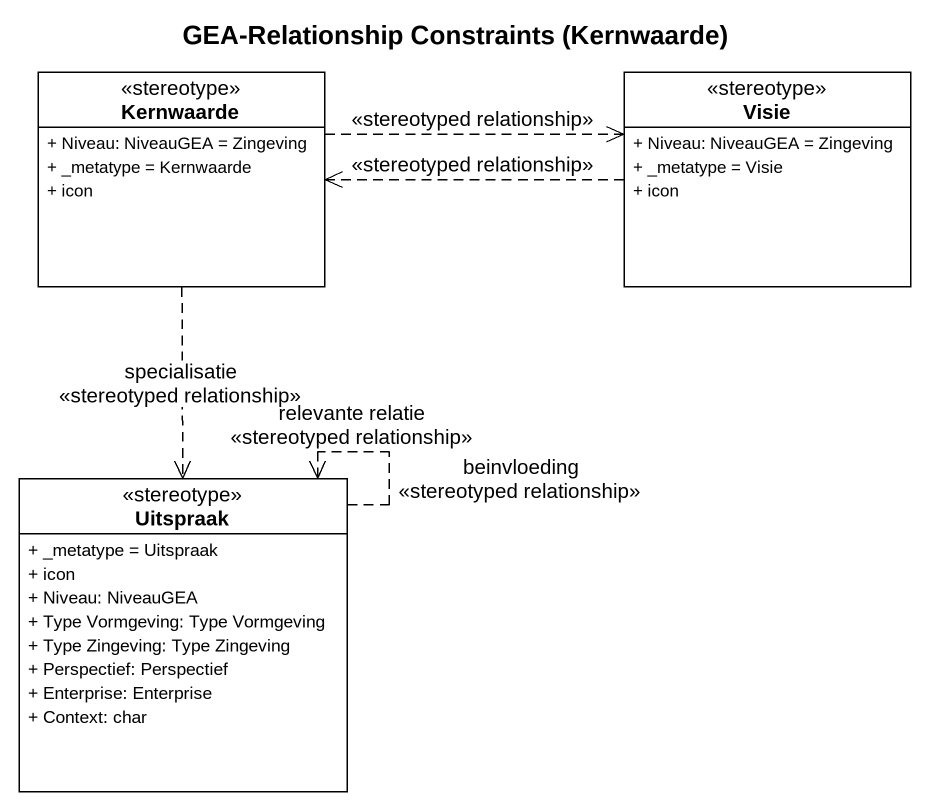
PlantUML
@startuml
title GEA-Relationship Constraints (Kernwaarde)
hide circle
hide empty members
skinparam classAttributeIconSize 0
class Kernwaarde <<stereotype>> {
  + Niveau: NiveauGEA = Zingeving
  + _metatype = Kernwaarde
  + icon
}
class Visie <<stereotype>> {
  + Niveau: NiveauGEA = Zingeving
  + _metatype = Visie
  + icon
}
class Uitspraak <<stereotype>> {
  + _metatype = Uitspraak
  + icon
  + Niveau: NiveauGEA
  + Type Vormgeving: Type Vormgeving
  + Type Zingeving: Type Zingeving
  + Perspectief: Perspectief
  + Enterprise: Enterprise
  + Context: char
}
Kernwaarde .right.> Visie : <<stereotyped relationship>>
Kernwaarde ..> Uitspraak : specialisatie\n<<stereotyped relationship>>
Visie .left.> Kernwaarde : <<stereotyped relationship>>
Uitspraak ..> Uitspraak : beinvloeding\n<<stereotyped relationship>>
Uitspraak ..> Uitspraak : relevante relatie\n<<stereotyped relationship>>
@enduml
